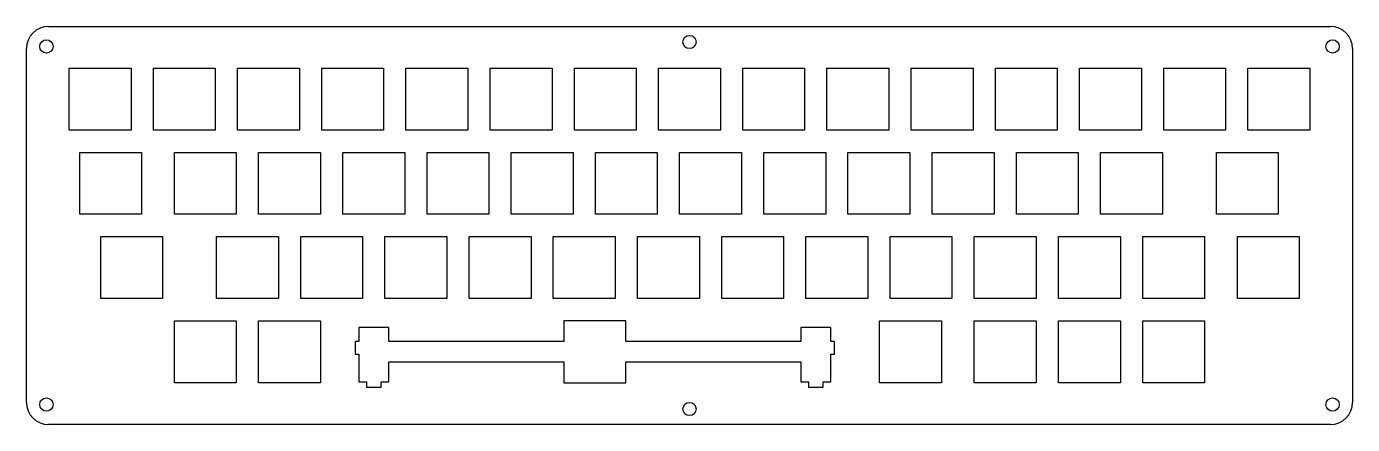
# Model space of a CAD drawing. Header units: millimetres. Extents: x 0 to 300, y 0 to 90.
import ezdxf

# ---------------------------------------------------------------- set-up
doc = ezdxf.new("R2010")
doc.units = ezdxf.units.MM
doc.layers.get('0').update_dxf_attribs({"lineweight": 25, "true_color": 0xffffff})

msp = doc.modelspace()

# ---------------------------------------------------------------- linework, layer by layer
for p, q in [((5, 90), (295, 90)), ((0, 5), (0, 85)), ((300, 85), (300, 5)), ((9.65, 80.58), (23.65, 80.58)), ((9.65, 66.58), (9.65, 80.58)), ((23.65, 80.58), (23.65, 66.58)), ((28.7, 80.58), (42.7, 80.58)), ((28.7, 66.58), (28.7, 80.58)), ((42.7, 80.58), (42.7, 66.58)), ((47.75, 80.58), (61.75, 80.58)), ((47.75, 66.58), (47.75, 80.58)), ((61.75, 80.58), (61.75, 66.58)), ((66.8, 80.58), (80.8, 80.58)), ((66.8, 66.58), (66.8, 80.58)), ((80.8, 80.58), (80.8, 66.58)), ((85.85, 80.58), (99.85, 80.58)), ((85.85, 66.58), (85.85, 80.58)), ((99.85, 80.58), (99.85, 66.58)), ((104.9, 80.58), (118.9, 80.58)), ((104.9, 66.58), (104.9, 80.58)), ((118.9, 80.58), (118.9, 66.58)), ((123.95, 80.58), (137.95, 80.58)), ((123.95, 66.58), (123.95, 80.58)), ((137.95, 80.58), (137.95, 66.58)), ((143, 80.58), (157, 80.58)), ((143, 66.58), (143, 80.58)), ((157, 80.58), (157, 66.58)), ((162.05, 80.58), (176.05, 80.58)), ((162.05, 66.58), (162.05, 80.58)), ((176.05, 80.58), (176.05, 66.58)), ((181.1, 80.58), (195.1, 80.58)), ((181.1, 66.58), (181.1, 80.58)), ((195.1, 80.58), (195.1, 66.58)), ((200.15, 80.58), (214.15, 80.58)), ((200.15, 66.58), (200.15, 80.58)), ((214.15, 80.58), (214.15, 66.58)), ((219.2, 80.58), (233.2, 80.58)), ((219.2, 66.58), (219.2, 80.58)), ((233.2, 80.58), (233.2, 66.58)), ((238.25, 80.58), (252.25, 80.58)), ((238.25, 66.58), (238.25, 80.58)), ((252.25, 80.58), (252.25, 66.58)), ((257.3, 80.58), (271.3, 80.58)), ((257.3, 66.58), (257.3, 80.58)), ((271.3, 80.58), (271.3, 66.58)), ((276.35, 80.58), (290.35, 80.58)), ((276.35, 66.58), (276.35, 80.58)), ((290.35, 80.58), (290.35, 66.58)), ((23.65, 66.58), (9.65, 66.58)), ((42.7, 66.58), (28.7, 66.58)), ((61.75, 66.58), (47.75, 66.58)), ((80.8, 66.58), (66.8, 66.58)), ((99.85, 66.58), (85.85, 66.58)), ((118.9, 66.58), (104.9, 66.58)), ((137.95, 66.58), (123.95, 66.58)), ((157, 66.58), (143, 66.58)), ((176.05, 66.58), (162.05, 66.58)), ((195.1, 66.58), (181.1, 66.58)), ((214.15, 66.58), (200.15, 66.58)), ((233.2, 66.58), (219.2, 66.58)), ((252.25, 66.58), (238.25, 66.58)), ((271.3, 66.58), (257.3, 66.58)), ((290.35, 66.58), (276.35, 66.58)), ((12.03, 61.53), (26.03, 61.53)), ((12.03, 47.53), (12.03, 61.53)), ((26.03, 61.53), (26.03, 47.53)), ((33.46, 61.53), (47.46, 61.53)), ((33.46, 47.53), (33.46, 61.53)), ((47.46, 61.53), (47.46, 47.53)), ((52.51, 61.53), (66.51, 61.53)), ((52.51, 47.53), (52.51, 61.53)), ((66.51, 61.53), (66.51, 47.53)), ((71.56, 61.53), (85.56, 61.53)), ((71.56, 47.53), (71.56, 61.53)), ((85.56, 61.53), (85.56, 47.53)), ((90.61, 61.53), (104.61, 61.53)), ((90.61, 47.53), (90.61, 61.53)), ((104.61, 61.53), (104.61, 47.53)), ((109.66, 61.53), (123.66, 61.53)), ((109.66, 47.53), (109.66, 61.53)), ((123.66, 61.53), (123.66, 47.53)), ((128.71, 61.53), (142.71, 61.53)), ((128.71, 47.53), (128.71, 61.53)), ((142.71, 61.53), (142.71, 47.53)), ((147.76, 61.53), (161.76, 61.53)), ((147.76, 47.53), (147.76, 61.53)), ((161.76, 61.53), (161.76, 47.53)), ((166.81, 61.53), (180.81, 61.53)), ((166.81, 47.53), (166.81, 61.53)), ((180.81, 61.53), (180.81, 47.53)), ((185.86, 61.53), (199.86, 61.53)), ((185.86, 47.53), (185.86, 61.53)), ((199.86, 61.53), (199.86, 47.53)), ((204.91, 61.53), (218.91, 61.53)), ((204.91, 47.53), (204.91, 61.53)), ((218.91, 61.53), (218.91, 47.53)), ((223.96, 61.53), (237.96, 61.53)), ((223.96, 47.53), (223.96, 61.53)), ((237.96, 61.53), (237.96, 47.53)), ((243.01, 61.53), (257.01, 61.53)), ((243.01, 47.53), (243.01, 61.53)), ((257.01, 61.53), (257.01, 47.53)), ((269.21, 61.53), (283.2, 61.53)), ((269.21, 47.53), (269.21, 61.53)), ((283.2, 61.53), (283.2, 47.53)), ((26.03, 47.53), (12.03, 47.53)), ((47.46, 47.53), (33.46, 47.53)), ((66.51, 47.53), (52.51, 47.53)), ((85.56, 47.53), (71.56, 47.53)), ((104.61, 47.53), (90.61, 47.53)), ((123.66, 47.53), (109.66, 47.53)), ((142.71, 47.53), (128.71, 47.53)), ((161.76, 47.53), (147.76, 47.53)), ((180.81, 47.53), (166.81, 47.53)), ((199.86, 47.53), (185.86, 47.53)), ((218.91, 47.53), (204.91, 47.53)), ((237.96, 47.53), (223.96, 47.53)), ((257.01, 47.53), (243.01, 47.53)), ((283.2, 47.53), (269.21, 47.53)), ((16.79, 42.48), (30.79, 42.48)), ((16.79, 28.48), (16.79, 42.48)), ((30.79, 42.48), (30.79, 28.48)), ((42.99, 42.48), (56.99, 42.48)), ((42.99, 28.48), (42.99, 42.48)), ((56.99, 42.48), (56.99, 28.48)), ((62.04, 42.48), (76.04, 42.48)), ((62.04, 28.48), (62.04, 42.48)), ((76.04, 42.48), (76.04, 28.48)), ((81.09, 42.48), (95.09, 42.48)), ((81.09, 28.48), (81.09, 42.48)), ((95.09, 42.48), (95.09, 28.48)), ((100.14, 42.48), (114.14, 42.48)), ((100.14, 28.48), (100.14, 42.48)), ((114.14, 42.48), (114.14, 28.48)), ((119.19, 42.48), (133.19, 42.48)), ((119.19, 28.48), (119.19, 42.48)), ((133.19, 42.48), (133.19, 28.48)), ((138.24, 42.48), (152.24, 42.48)), ((138.24, 28.48), (138.24, 42.48)), ((152.24, 42.48), (152.24, 28.48)), ((157.29, 42.48), (171.29, 42.48)), ((157.29, 28.48), (157.29, 42.48)), ((171.29, 42.48), (171.29, 28.48)), ((176.34, 42.48), (190.34, 42.48)), ((176.34, 28.48), (176.34, 42.48)), ((190.34, 42.48), (190.34, 28.48)), ((195.39, 42.48), (209.39, 42.48)), ((195.39, 28.48), (195.39, 42.48)), ((209.39, 42.48), (209.39, 28.48)), ((214.44, 42.48), (228.44, 42.48)), ((214.44, 28.48), (214.44, 42.48)), ((228.44, 42.48), (228.44, 28.48)), ((233.49, 42.48), (247.49, 42.48)), ((233.49, 28.48), (233.49, 42.48)), ((247.49, 42.48), (247.49, 28.48)), ((252.54, 42.48), (266.54, 42.48)), ((252.54, 28.48), (252.54, 42.48)), ((266.54, 42.48), (266.54, 28.48)), ((273.97, 42.48), (287.97, 42.48)), ((273.97, 28.48), (273.97, 42.48)), ((287.97, 42.48), (287.97, 28.48)), ((30.79, 28.48), (16.79, 28.48)), ((56.99, 28.48), (42.99, 28.48)), ((76.04, 28.48), (62.04, 28.48)), ((95.09, 28.48), (81.09, 28.48)), ((114.14, 28.48), (100.14, 28.48)), ((133.19, 28.48), (119.19, 28.48)), ((152.24, 28.48), (138.24, 28.48)), ((171.29, 28.48), (157.29, 28.48)), ((190.34, 28.48), (176.34, 28.48)), ((209.39, 28.48), (195.39, 28.48)), ((228.44, 28.48), (214.44, 28.48)), ((247.49, 28.48), (233.49, 28.48)), ((266.54, 28.48), (252.54, 28.48)), ((287.97, 28.48), (273.97, 28.48)), ((33.46, 23.43), (47.46, 23.43)), ((33.46, 9.43), (33.46, 23.43)), ((47.46, 23.43), (47.46, 9.43)), ((52.51, 23.43), (66.51, 23.43)), ((52.51, 9.43), (52.51, 23.43)), ((66.51, 23.43), (66.51, 9.43)), ((81.94, 21.96), (75.19, 21.96)), ((75.19, 21.96), (75.19, 18.73)), ((81.94, 18.73), (81.94, 21.96)), ((121.57, 23.43), (121.57, 18.73)), ((135.57, 23.43), (121.57, 23.43)), ((135.57, 18.73), (135.57, 23.43)), ((181.94, 21.96), (175.19, 21.96)), ((175.19, 21.96), (175.19, 18.73)), ((181.94, 18.73), (181.94, 21.96)), ((193.01, 23.43), (207, 23.43)), ((193.01, 9.43), (193.01, 23.43)), ((207, 23.43), (207, 9.43)), ((214.44, 23.43), (228.44, 23.43)), ((214.44, 9.43), (214.44, 23.43)), ((228.44, 23.43), (228.44, 9.43)), ((233.49, 23.43), (247.49, 23.43)), ((233.49, 9.43), (233.49, 23.43)), ((247.49, 23.43), (247.49, 9.43)), ((252.54, 23.43), (266.54, 23.43)), ((252.54, 9.43), (252.54, 23.43)), ((266.54, 23.43), (266.54, 9.43)), ((75.19, 18.73), (74.37, 18.73)), ((74.37, 18.73), (74.37, 15.93)), ((121.57, 18.73), (81.94, 18.73)), ((175.19, 18.73), (135.57, 18.73)), ((182.77, 18.73), (181.94, 18.73)), ((182.77, 15.93), (182.77, 18.73)), ((74.37, 15.93), (75.19, 15.93)), ((75.19, 15.93), (75.19, 9.66)), ((181.94, 9.66), (181.94, 15.93)), ((181.94, 15.93), (182.77, 15.93)), ((81.94, 9.66), (81.94, 14.13)), ((81.94, 14.13), (121.57, 14.13)), ((121.57, 14.13), (121.57, 9.43)), ((135.57, 9.43), (135.57, 14.13)), ((135.57, 14.13), (175.19, 14.13)), ((175.19, 14.13), (175.19, 9.66)), ((47.46, 9.43), (33.46, 9.43)), ((66.51, 9.43), (52.51, 9.43)), ((75.19, 9.66), (76.92, 9.66)), ((76.92, 9.66), (76.92, 8.46)), ((80.22, 8.46), (80.22, 9.66)), ((80.22, 9.66), (81.94, 9.66)), ((121.57, 9.43), (135.57, 9.43)), ((175.19, 9.66), (176.92, 9.66)), ((176.92, 9.66), (176.92, 8.46)), ((180.22, 8.46), (180.22, 9.66)), ((180.22, 9.66), (181.94, 9.66)), ((207, 9.43), (193.01, 9.43)), ((228.44, 9.43), (214.44, 9.43)), ((247.49, 9.43), (233.49, 9.43)), ((266.54, 9.43), (252.54, 9.43)), ((76.92, 8.46), (80.22, 8.46)), ((176.92, 8.46), (180.22, 8.46)), ((295, 0), (5, 0))]:
    msp.add_line(p, q)
for centre in [(150, 86.5), (295.5, 85.5), (4.5, 85.5), (4.5, 4.5), (295.5, 4.5), (150, 3.5)]:
    msp.add_circle(centre, 1.5)
for centre, start, end in [((5, 85), 90, 180), ((295, 85), 0, 90), ((5, 5), 180, 270), ((295, 5), 270, 0)]:
    msp.add_arc(centre, 5, start, end)

doc.saveas('drawing.dxf')
